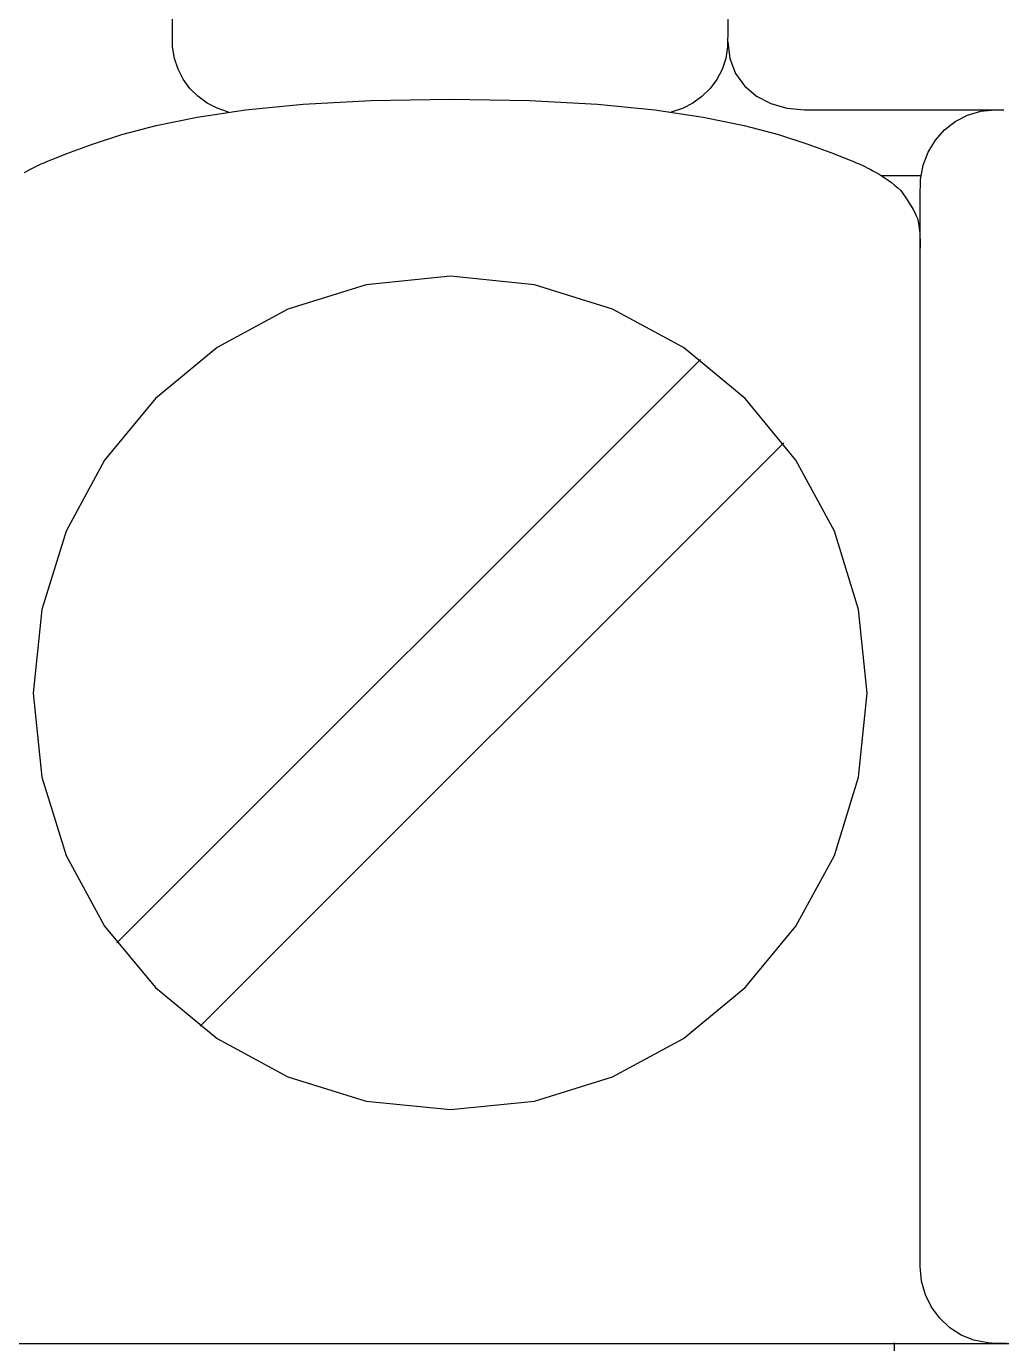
# Model space of a CAD drawing. Extents: x 1 to 47.7, y 0.2 to 35.
# Drawn here: x 42.201 to 42.592, y 10.971 to 11.5 of the extents above; entities that cross this region are included whole.
import ezdxf

# ---------------------------------------------------------------- set-up
doc = ezdxf.new("R2010")
doc.units = 0
doc.header["$MEASUREMENT"] = 0
for name, color, linetype in [('5_1___24__TARGET_LEDS___12', 7, 'CONTINUOUS'), ('6_2___8__INDEPENDENT_INPUT', 7, 'CONTINUOUS'), ('6_3___8__OPTOISO_INDEPENDE', 7, 'CONTINUOUS'), ('6_4___24__OPTOISO_INDEPEND', 7, 'CONTINUOUS'), ('6_5___8__INDEPENDENT_INPUT', 7, 'CONTINUOUS'), ('6_6___8__INDEPENDENT_INPUT', 7, 'CONTINUOUS'), ('6_7___8__OPTOISO_INDEPENDE', 7, 'CONTINUOUS'), ('6_8___8__OPTOISO_INDEPENDE', 7, 'CONTINUOUS'), ('7_0_____DWG', 7, 'CONTINUOUS')]:
    doc.layers.add(name, color=color, linetype=linetype)

msp = doc.modelspace()

# ---------------------------------------------------------------- linework, layer by layer
at = {"layer": '5_1___24__TARGET_LEDS___12'}
for points in [[(42.28172, 11.46532), (42.27728, 11.46681), (42.27319, 11.46893), (42.26951, 11.47162), (42.2663, 11.47481), (42.26361, 11.47846), (42.26153, 11.48249), (42.26009, 11.48685), (42.25937, 11.49149), (42.2593, 11.49898), (42.2593, 11.53122)], [(42.48215, 11.53122), (42.48215, 11.49898), (42.48207, 11.49148), (42.48135, 11.48682), (42.4799, 11.48244), (42.47779, 11.47839), (42.47508, 11.47475), (42.47183, 11.47156), (42.46811, 11.46889), (42.46398, 11.46679), (42.4595, 11.46532)], [(42.48215, 11.49356), (42.48296, 11.4868), (42.48529, 11.48085), (42.48893, 11.4758), (42.49371, 11.47172), (42.49944, 11.46871), (42.50594, 11.46684), (42.51302, 11.46619), (42.51725, 11.46619), (42.52818, 11.46619), (42.54311, 11.46619), (42.55938, 11.46619), (42.57431, 11.46619), (42.58523, 11.46619), (42.58946, 11.46619)], [(42.19985, 11.44107), (42.20109, 11.44173), (42.20226, 11.44235), (42.20335, 11.44291), (42.20441, 11.44344), (42.20547, 11.44395), (42.20658, 11.44446), (42.20778, 11.44498), (42.20911, 11.44555), (42.2106, 11.44617), (42.21692, 11.44865), (42.2272, 11.45246), (42.23899, 11.45627), (42.25281, 11.45994), (42.26919, 11.4633), (42.28865, 11.46618), (42.31172, 11.46844), (42.33892, 11.46991), (42.37078, 11.47044), (42.40264, 11.46991), (42.42984, 11.46844), (42.45291, 11.46618), (42.47236, 11.4633), (42.48874, 11.45994), (42.50256, 11.45627), (42.51434, 11.45246), (42.52462, 11.44865), (42.53094, 11.44617), (42.53244, 11.44555), (42.53377, 11.44498), (42.53496, 11.44446), (42.53607, 11.44395), (42.53714, 11.44344), (42.53819, 11.44291), (42.53929, 11.44235), (42.54045, 11.44173), (42.54169, 11.44107), (42.54292, 11.44036), (42.54415, 11.4396), (42.54539, 11.43879), (42.54663, 11.43793), (42.54789, 11.437), (42.54917, 11.43601), (42.55048, 11.43494), (42.5517, 11.43379), (42.5525, 11.43254), (42.55333, 11.43128), (42.55417, 11.43001), (42.555, 11.42874), (42.55581, 11.42747), (42.55657, 11.42621), (42.55726, 11.42495), (42.55785, 11.4237), (42.55828, 11.42256), (42.55859, 11.42134), (42.55884, 11.41996), (42.55905, 11.41848), (42.55921, 11.41692), (42.55932, 11.41532), (42.5594, 11.41372), (42.55945, 11.41215), (42.55946, 11.41065)], [(42.594, 10.97097), (42.59202, 10.97097), (42.59046, 10.97097), (42.58956, 10.97097), (42.58655, 10.97111), (42.58101, 10.9722), (42.57589, 10.97429), (42.57128, 10.97726), (42.56728, 10.98102), (42.564, 10.98547), (42.56153, 10.99049), (42.55998, 10.99599), (42.55943, 11.00187), (42.55943, 11.01845), (42.55943, 11.06256), (42.55943, 11.12573), (42.55943, 11.19948), (42.55943, 11.27535), (42.55943, 11.34487), (42.55943, 11.39957), (42.55943, 11.43097), (42.55957, 11.43827), (42.56063, 11.44397), (42.56266, 11.44925), (42.56555, 11.454), (42.5692, 11.45811), (42.57351, 11.46149), (42.57839, 11.46404), (42.58373, 11.46564), (42.58944, 11.46619), (42.58991, 11.46619), (42.59117, 11.46619), (42.59297, 11.46619)], [(42.54367, 11.43989), (42.55946, 11.43989)], [(42.237, 11.13171), (42.47127, 11.36598)], [(42.27042, 11.09829), (42.50469, 11.33255)], [(41.27577, 10.97097), (41.40918, 10.97097), (41.53902, 10.97097), (41.66485, 10.97097), (41.78623, 10.97097), (41.90271, 10.97097), (42.01385, 10.97097), (42.1192, 10.97097), (42.2183, 10.97097), (42.31073, 10.97097), (42.39603, 10.97097), (42.43587, 10.97097), (42.47376, 10.97097), (42.50965, 10.97097), (42.54348, 10.97097), (42.57519, 10.97097), (42.60473, 10.97097)]]:
    msp.add_lwpolyline(points, dxfattribs=at)
msp.add_lwpolyline([(42.20342, 11.23194), (42.20682, 11.19826), (42.21657, 11.16689), (42.23201, 11.13851), (42.25245, 11.11379), (42.27722, 11.09339), (42.30566, 11.07799), (42.3371, 11.06826), (42.37085, 11.06487), (42.40455, 11.06826), (42.43594, 11.07799), (42.46435, 11.09339), (42.48911, 11.11379), (42.50954, 11.13851), (42.52496, 11.16689), (42.53471, 11.19826), (42.53811, 11.23194), (42.53471, 11.26565), (42.52496, 11.29706), (42.50954, 11.3255), (42.48911, 11.3503), (42.46435, 11.37076), (42.43594, 11.38622), (42.40455, 11.39599), (42.37085, 11.39939), (42.3371, 11.39599), (42.30566, 11.38622), (42.27722, 11.37076), (42.25245, 11.3503), (42.23201, 11.3255), (42.21657, 11.29706), (42.20682, 11.26565)], close=True, dxfattribs=at)
at = {"layer": '6_2___8__INDEPENDENT_INPUT'}
for points in [[(42.28172, 11.46532), (42.27728, 11.46681), (42.27319, 11.46893), (42.26951, 11.47162), (42.2663, 11.47481), (42.26361, 11.47846), (42.26153, 11.48249), (42.26009, 11.48685), (42.25937, 11.49149), (42.2593, 11.49898), (42.2593, 11.53122)], [(42.48215, 11.53122), (42.48215, 11.49898), (42.48207, 11.49148), (42.48135, 11.48682), (42.4799, 11.48244), (42.47779, 11.47839), (42.47508, 11.47475), (42.47183, 11.47156), (42.46811, 11.46889), (42.46398, 11.46679), (42.4595, 11.46532)], [(42.48215, 11.49356), (42.48296, 11.4868), (42.48529, 11.48085), (42.48893, 11.4758), (42.49371, 11.47172), (42.49944, 11.46871), (42.50594, 11.46684), (42.51302, 11.46619), (42.51725, 11.46619), (42.52818, 11.46619), (42.54311, 11.46619), (42.55938, 11.46619), (42.57431, 11.46619), (42.58523, 11.46619), (42.58946, 11.46619)], [(42.19985, 11.44107), (42.20109, 11.44173), (42.20226, 11.44235), (42.20335, 11.44291), (42.20441, 11.44344), (42.20547, 11.44395), (42.20658, 11.44446), (42.20778, 11.44498), (42.20911, 11.44555), (42.2106, 11.44617), (42.21692, 11.44865), (42.2272, 11.45246), (42.23899, 11.45627), (42.25281, 11.45994), (42.26919, 11.4633), (42.28865, 11.46618), (42.31172, 11.46844), (42.33892, 11.46991), (42.37078, 11.47044), (42.40264, 11.46991), (42.42984, 11.46844), (42.45291, 11.46618), (42.47236, 11.4633), (42.48874, 11.45994), (42.50256, 11.45627), (42.51434, 11.45246), (42.52462, 11.44865), (42.53094, 11.44617), (42.53244, 11.44555), (42.53377, 11.44498), (42.53496, 11.44446), (42.53607, 11.44395), (42.53714, 11.44344), (42.53819, 11.44291), (42.53929, 11.44235), (42.54045, 11.44173), (42.54169, 11.44107), (42.54292, 11.44036), (42.54415, 11.4396), (42.54539, 11.43879), (42.54663, 11.43793), (42.54789, 11.437), (42.54917, 11.43601), (42.55048, 11.43494), (42.5517, 11.43379), (42.5525, 11.43254), (42.55333, 11.43128), (42.55417, 11.43001), (42.555, 11.42874), (42.55581, 11.42747), (42.55657, 11.42621), (42.55726, 11.42495), (42.55785, 11.4237), (42.55828, 11.42256), (42.55859, 11.42134), (42.55884, 11.41996), (42.55905, 11.41848), (42.55921, 11.41692), (42.55932, 11.41532), (42.5594, 11.41372), (42.55945, 11.41215), (42.55946, 11.41065)], [(42.594, 10.97097), (42.59202, 10.97097), (42.59046, 10.97097), (42.58956, 10.97097), (42.58655, 10.97111), (42.58101, 10.9722), (42.57589, 10.97429), (42.57128, 10.97726), (42.56728, 10.98102), (42.564, 10.98547), (42.56153, 10.99049), (42.55998, 10.99599), (42.55943, 11.00187), (42.55943, 11.01845), (42.55943, 11.06256), (42.55943, 11.12573), (42.55943, 11.19948), (42.55943, 11.27535), (42.55943, 11.34487), (42.55943, 11.39957), (42.55943, 11.43097), (42.55957, 11.43827), (42.56063, 11.44397), (42.56266, 11.44925), (42.56555, 11.454), (42.5692, 11.45811), (42.57351, 11.46149), (42.57839, 11.46404), (42.58373, 11.46564), (42.58944, 11.46619), (42.58991, 11.46619), (42.59117, 11.46619), (42.59297, 11.46619)], [(42.54367, 11.43989), (42.55946, 11.43989)], [(42.237, 11.13171), (42.47127, 11.36598)], [(42.27042, 11.09829), (42.50469, 11.33255)], [(41.27577, 10.97097), (41.40918, 10.97097), (41.53902, 10.97097), (41.66485, 10.97097), (41.78623, 10.97097), (41.90271, 10.97097), (42.01385, 10.97097), (42.1192, 10.97097), (42.2183, 10.97097), (42.31073, 10.97097), (42.39603, 10.97097), (42.43587, 10.97097), (42.47376, 10.97097), (42.50965, 10.97097), (42.54348, 10.97097), (42.57519, 10.97097), (42.60473, 10.97097)]]:
    msp.add_lwpolyline(points, dxfattribs=at)
msp.add_lwpolyline([(42.20342, 11.23194), (42.20682, 11.19826), (42.21657, 11.16689), (42.23201, 11.13851), (42.25245, 11.11379), (42.27722, 11.09339), (42.30566, 11.07799), (42.3371, 11.06826), (42.37085, 11.06487), (42.40455, 11.06826), (42.43594, 11.07799), (42.46435, 11.09339), (42.48911, 11.11379), (42.50954, 11.13851), (42.52496, 11.16689), (42.53471, 11.19826), (42.53811, 11.23194), (42.53471, 11.26565), (42.52496, 11.29706), (42.50954, 11.3255), (42.48911, 11.3503), (42.46435, 11.37076), (42.43594, 11.38622), (42.40455, 11.39599), (42.37085, 11.39939), (42.3371, 11.39599), (42.30566, 11.38622), (42.27722, 11.37076), (42.25245, 11.3503), (42.23201, 11.3255), (42.21657, 11.29706), (42.20682, 11.26565)], close=True, dxfattribs=at)
at = {"layer": '6_3___8__OPTOISO_INDEPENDE'}
for points in [[(42.28172, 11.46532), (42.27728, 11.46681), (42.27319, 11.46893), (42.26951, 11.47162), (42.2663, 11.47481), (42.26361, 11.47846), (42.26153, 11.48249), (42.26009, 11.48685), (42.25937, 11.49149), (42.2593, 11.49898), (42.2593, 11.53122)], [(42.48215, 11.53122), (42.48215, 11.49898), (42.48207, 11.49148), (42.48135, 11.48682), (42.4799, 11.48244), (42.47779, 11.47839), (42.47508, 11.47475), (42.47183, 11.47156), (42.46811, 11.46889), (42.46398, 11.46679), (42.4595, 11.46532)], [(42.48215, 11.49356), (42.48296, 11.4868), (42.48529, 11.48085), (42.48893, 11.4758), (42.49371, 11.47172), (42.49944, 11.46871), (42.50594, 11.46684), (42.51302, 11.46619), (42.51725, 11.46619), (42.52818, 11.46619), (42.54311, 11.46619), (42.55938, 11.46619), (42.57431, 11.46619), (42.58523, 11.46619), (42.58946, 11.46619)], [(42.19985, 11.44107), (42.20109, 11.44173), (42.20226, 11.44235), (42.20335, 11.44291), (42.20441, 11.44344), (42.20547, 11.44395), (42.20658, 11.44446), (42.20778, 11.44498), (42.20911, 11.44555), (42.2106, 11.44617), (42.21692, 11.44865), (42.2272, 11.45246), (42.23899, 11.45627), (42.25281, 11.45994), (42.26919, 11.4633), (42.28865, 11.46618), (42.31172, 11.46844), (42.33892, 11.46991), (42.37078, 11.47044), (42.40264, 11.46991), (42.42984, 11.46844), (42.45291, 11.46618), (42.47236, 11.4633), (42.48874, 11.45994), (42.50256, 11.45627), (42.51434, 11.45246), (42.52462, 11.44865), (42.53094, 11.44617), (42.53244, 11.44555), (42.53377, 11.44498), (42.53496, 11.44446), (42.53607, 11.44395), (42.53714, 11.44344), (42.53819, 11.44291), (42.53929, 11.44235), (42.54045, 11.44173), (42.54169, 11.44107), (42.54292, 11.44036), (42.54415, 11.4396), (42.54539, 11.43879), (42.54663, 11.43793), (42.54789, 11.437), (42.54917, 11.43601), (42.55048, 11.43494), (42.5517, 11.43379), (42.5525, 11.43254), (42.55333, 11.43128), (42.55417, 11.43001), (42.555, 11.42874), (42.55581, 11.42747), (42.55657, 11.42621), (42.55726, 11.42495), (42.55785, 11.4237), (42.55828, 11.42256), (42.55859, 11.42134), (42.55884, 11.41996), (42.55905, 11.41848), (42.55921, 11.41692), (42.55932, 11.41532), (42.5594, 11.41372), (42.55945, 11.41215), (42.55946, 11.41065)], [(42.594, 10.97097), (42.59202, 10.97097), (42.59046, 10.97097), (42.58956, 10.97097), (42.58655, 10.97111), (42.58101, 10.9722), (42.57589, 10.97429), (42.57128, 10.97726), (42.56728, 10.98102), (42.564, 10.98547), (42.56153, 10.99049), (42.55998, 10.99599), (42.55943, 11.00187), (42.55943, 11.01845), (42.55943, 11.06256), (42.55943, 11.12573), (42.55943, 11.19948), (42.55943, 11.27535), (42.55943, 11.34487), (42.55943, 11.39957), (42.55943, 11.43097), (42.55957, 11.43827), (42.56063, 11.44397), (42.56266, 11.44925), (42.56555, 11.454), (42.5692, 11.45811), (42.57351, 11.46149), (42.57839, 11.46404), (42.58373, 11.46564), (42.58944, 11.46619), (42.58991, 11.46619), (42.59117, 11.46619), (42.59297, 11.46619)], [(42.54367, 11.43989), (42.55946, 11.43989)], [(42.237, 11.13171), (42.47127, 11.36598)], [(42.27042, 11.09829), (42.50469, 11.33255)], [(41.27577, 10.97097), (41.40918, 10.97097), (41.53902, 10.97097), (41.66485, 10.97097), (41.78623, 10.97097), (41.90271, 10.97097), (42.01385, 10.97097), (42.1192, 10.97097), (42.2183, 10.97097), (42.31073, 10.97097), (42.39603, 10.97097), (42.43587, 10.97097), (42.47376, 10.97097), (42.50965, 10.97097), (42.54348, 10.97097), (42.57519, 10.97097), (42.60473, 10.97097)]]:
    msp.add_lwpolyline(points, dxfattribs=at)
msp.add_lwpolyline([(42.20342, 11.23194), (42.20682, 11.19826), (42.21657, 11.16689), (42.23201, 11.13851), (42.25245, 11.11379), (42.27722, 11.09339), (42.30566, 11.07799), (42.3371, 11.06826), (42.37085, 11.06487), (42.40455, 11.06826), (42.43594, 11.07799), (42.46435, 11.09339), (42.48911, 11.11379), (42.50954, 11.13851), (42.52496, 11.16689), (42.53471, 11.19826), (42.53811, 11.23194), (42.53471, 11.26565), (42.52496, 11.29706), (42.50954, 11.3255), (42.48911, 11.3503), (42.46435, 11.37076), (42.43594, 11.38622), (42.40455, 11.39599), (42.37085, 11.39939), (42.3371, 11.39599), (42.30566, 11.38622), (42.27722, 11.37076), (42.25245, 11.3503), (42.23201, 11.3255), (42.21657, 11.29706), (42.20682, 11.26565)], close=True, dxfattribs=at)
at = {"layer": '6_4___24__OPTOISO_INDEPEND'}
for points in [[(42.28172, 11.46532), (42.27728, 11.46681), (42.27319, 11.46893), (42.26951, 11.47162), (42.2663, 11.47481), (42.26361, 11.47846), (42.26153, 11.48249), (42.26009, 11.48685), (42.25937, 11.49149), (42.2593, 11.49898), (42.2593, 11.53122)], [(42.48215, 11.53122), (42.48215, 11.49898), (42.48207, 11.49148), (42.48135, 11.48682), (42.4799, 11.48244), (42.47779, 11.47839), (42.47508, 11.47475), (42.47183, 11.47156), (42.46811, 11.46889), (42.46398, 11.46679), (42.4595, 11.46532)], [(42.48215, 11.49356), (42.48296, 11.4868), (42.48529, 11.48085), (42.48893, 11.4758), (42.49371, 11.47172), (42.49944, 11.46871), (42.50594, 11.46684), (42.51302, 11.46619), (42.51725, 11.46619), (42.52818, 11.46619), (42.54311, 11.46619), (42.55938, 11.46619), (42.57431, 11.46619), (42.58523, 11.46619), (42.58946, 11.46619)], [(42.19985, 11.44107), (42.20109, 11.44173), (42.20226, 11.44235), (42.20335, 11.44291), (42.20441, 11.44344), (42.20547, 11.44395), (42.20658, 11.44446), (42.20778, 11.44498), (42.20911, 11.44555), (42.2106, 11.44617), (42.21692, 11.44865), (42.2272, 11.45246), (42.23899, 11.45627), (42.25281, 11.45994), (42.26919, 11.4633), (42.28865, 11.46618), (42.31172, 11.46844), (42.33892, 11.46991), (42.37078, 11.47044), (42.40264, 11.46991), (42.42984, 11.46844), (42.45291, 11.46618), (42.47236, 11.4633), (42.48874, 11.45994), (42.50256, 11.45627), (42.51434, 11.45246), (42.52462, 11.44865), (42.53094, 11.44617), (42.53244, 11.44555), (42.53377, 11.44498), (42.53496, 11.44446), (42.53607, 11.44395), (42.53714, 11.44344), (42.53819, 11.44291), (42.53929, 11.44235), (42.54045, 11.44173), (42.54169, 11.44107), (42.54292, 11.44036), (42.54415, 11.4396), (42.54539, 11.43879), (42.54663, 11.43793), (42.54789, 11.437), (42.54917, 11.43601), (42.55048, 11.43494), (42.5517, 11.43379), (42.5525, 11.43254), (42.55333, 11.43128), (42.55417, 11.43001), (42.555, 11.42874), (42.55581, 11.42747), (42.55657, 11.42621), (42.55726, 11.42495), (42.55785, 11.4237), (42.55828, 11.42256), (42.55859, 11.42134), (42.55884, 11.41996), (42.55905, 11.41848), (42.55921, 11.41692), (42.55932, 11.41532), (42.5594, 11.41372), (42.55945, 11.41215), (42.55946, 11.41065)], [(42.594, 10.97097), (42.59202, 10.97097), (42.59046, 10.97097), (42.58956, 10.97097), (42.58655, 10.97111), (42.58101, 10.9722), (42.57589, 10.97429), (42.57128, 10.97726), (42.56728, 10.98102), (42.564, 10.98547), (42.56153, 10.99049), (42.55998, 10.99599), (42.55943, 11.00187), (42.55943, 11.01845), (42.55943, 11.06256), (42.55943, 11.12573), (42.55943, 11.19948), (42.55943, 11.27535), (42.55943, 11.34487), (42.55943, 11.39957), (42.55943, 11.43097), (42.55957, 11.43827), (42.56063, 11.44397), (42.56266, 11.44925), (42.56555, 11.454), (42.5692, 11.45811), (42.57351, 11.46149), (42.57839, 11.46404), (42.58373, 11.46564), (42.58944, 11.46619), (42.58991, 11.46619), (42.59117, 11.46619), (42.59297, 11.46619)], [(42.54367, 11.43989), (42.55946, 11.43989)], [(42.237, 11.13171), (42.47127, 11.36598)], [(42.27042, 11.09829), (42.50469, 11.33255)], [(41.27577, 10.97097), (41.40918, 10.97097), (41.53902, 10.97097), (41.66485, 10.97097), (41.78623, 10.97097), (41.90271, 10.97097), (42.01385, 10.97097), (42.1192, 10.97097), (42.2183, 10.97097), (42.31073, 10.97097), (42.39603, 10.97097), (42.43587, 10.97097), (42.47376, 10.97097), (42.50965, 10.97097), (42.54348, 10.97097), (42.57519, 10.97097), (42.60473, 10.97097)]]:
    msp.add_lwpolyline(points, dxfattribs=at)
msp.add_lwpolyline([(42.20342, 11.23194), (42.20682, 11.19826), (42.21657, 11.16689), (42.23201, 11.13851), (42.25245, 11.11379), (42.27722, 11.09339), (42.30566, 11.07799), (42.3371, 11.06826), (42.37085, 11.06487), (42.40455, 11.06826), (42.43594, 11.07799), (42.46435, 11.09339), (42.48911, 11.11379), (42.50954, 11.13851), (42.52496, 11.16689), (42.53471, 11.19826), (42.53811, 11.23194), (42.53471, 11.26565), (42.52496, 11.29706), (42.50954, 11.3255), (42.48911, 11.3503), (42.46435, 11.37076), (42.43594, 11.38622), (42.40455, 11.39599), (42.37085, 11.39939), (42.3371, 11.39599), (42.30566, 11.38622), (42.27722, 11.37076), (42.25245, 11.3503), (42.23201, 11.3255), (42.21657, 11.29706), (42.20682, 11.26565)], close=True, dxfattribs=at)
at = {"layer": '6_5___8__INDEPENDENT_INPUT'}
for points in [[(42.28172, 11.46532), (42.27728, 11.46681), (42.27319, 11.46893), (42.26951, 11.47162), (42.2663, 11.47481), (42.26361, 11.47846), (42.26153, 11.48249), (42.26009, 11.48685), (42.25937, 11.49149), (42.2593, 11.49898), (42.2593, 11.53122)], [(42.48215, 11.53122), (42.48215, 11.49898), (42.48207, 11.49148), (42.48135, 11.48682), (42.4799, 11.48244), (42.47779, 11.47839), (42.47508, 11.47475), (42.47183, 11.47156), (42.46811, 11.46889), (42.46398, 11.46679), (42.4595, 11.46532)], [(42.48215, 11.49356), (42.48296, 11.4868), (42.48529, 11.48085), (42.48893, 11.4758), (42.49371, 11.47172), (42.49944, 11.46871), (42.50594, 11.46684), (42.51302, 11.46619), (42.51725, 11.46619), (42.52818, 11.46619), (42.54311, 11.46619), (42.55938, 11.46619), (42.57431, 11.46619), (42.58523, 11.46619), (42.58946, 11.46619)], [(42.19985, 11.44107), (42.20109, 11.44173), (42.20226, 11.44235), (42.20335, 11.44291), (42.20441, 11.44344), (42.20547, 11.44395), (42.20658, 11.44446), (42.20778, 11.44498), (42.20911, 11.44555), (42.2106, 11.44617), (42.21692, 11.44865), (42.2272, 11.45246), (42.23899, 11.45627), (42.25281, 11.45994), (42.26919, 11.4633), (42.28865, 11.46618), (42.31172, 11.46844), (42.33892, 11.46991), (42.37078, 11.47044), (42.40264, 11.46991), (42.42984, 11.46844), (42.45291, 11.46618), (42.47236, 11.4633), (42.48874, 11.45994), (42.50256, 11.45627), (42.51434, 11.45246), (42.52462, 11.44865), (42.53094, 11.44617), (42.53244, 11.44555), (42.53377, 11.44498), (42.53496, 11.44446), (42.53607, 11.44395), (42.53714, 11.44344), (42.53819, 11.44291), (42.53929, 11.44235), (42.54045, 11.44173), (42.54169, 11.44107), (42.54292, 11.44036), (42.54415, 11.4396), (42.54539, 11.43879), (42.54663, 11.43793), (42.54789, 11.437), (42.54917, 11.43601), (42.55048, 11.43494), (42.5517, 11.43379), (42.5525, 11.43254), (42.55333, 11.43128), (42.55417, 11.43001), (42.555, 11.42874), (42.55581, 11.42747), (42.55657, 11.42621), (42.55726, 11.42495), (42.55785, 11.4237), (42.55828, 11.42256), (42.55859, 11.42134), (42.55884, 11.41996), (42.55905, 11.41848), (42.55921, 11.41692), (42.55932, 11.41532), (42.5594, 11.41372), (42.55945, 11.41215), (42.55946, 11.41065)], [(42.594, 10.97097), (42.59202, 10.97097), (42.59046, 10.97097), (42.58956, 10.97097), (42.58655, 10.97111), (42.58101, 10.9722), (42.57589, 10.97429), (42.57128, 10.97726), (42.56728, 10.98102), (42.564, 10.98547), (42.56153, 10.99049), (42.55998, 10.99599), (42.55943, 11.00187), (42.55943, 11.01845), (42.55943, 11.06256), (42.55943, 11.12573), (42.55943, 11.19948), (42.55943, 11.27535), (42.55943, 11.34487), (42.55943, 11.39957), (42.55943, 11.43097), (42.55957, 11.43827), (42.56063, 11.44397), (42.56266, 11.44925), (42.56555, 11.454), (42.5692, 11.45811), (42.57351, 11.46149), (42.57839, 11.46404), (42.58373, 11.46564), (42.58944, 11.46619), (42.58991, 11.46619), (42.59117, 11.46619), (42.59297, 11.46619)], [(42.54367, 11.43989), (42.55946, 11.43989)], [(42.237, 11.13171), (42.47127, 11.36598)], [(42.27042, 11.09829), (42.50469, 11.33255)], [(41.27577, 10.97097), (41.40918, 10.97097), (41.53902, 10.97097), (41.66485, 10.97097), (41.78623, 10.97097), (41.90271, 10.97097), (42.01385, 10.97097), (42.1192, 10.97097), (42.2183, 10.97097), (42.31073, 10.97097), (42.39603, 10.97097), (42.43587, 10.97097), (42.47376, 10.97097), (42.50965, 10.97097), (42.54348, 10.97097), (42.57519, 10.97097), (42.60473, 10.97097)]]:
    msp.add_lwpolyline(points, dxfattribs=at)
msp.add_lwpolyline([(42.20342, 11.23194), (42.20682, 11.19826), (42.21657, 11.16689), (42.23201, 11.13851), (42.25245, 11.11379), (42.27722, 11.09339), (42.30566, 11.07799), (42.3371, 11.06826), (42.37085, 11.06487), (42.40455, 11.06826), (42.43594, 11.07799), (42.46435, 11.09339), (42.48911, 11.11379), (42.50954, 11.13851), (42.52496, 11.16689), (42.53471, 11.19826), (42.53811, 11.23194), (42.53471, 11.26565), (42.52496, 11.29706), (42.50954, 11.3255), (42.48911, 11.3503), (42.46435, 11.37076), (42.43594, 11.38622), (42.40455, 11.39599), (42.37085, 11.39939), (42.3371, 11.39599), (42.30566, 11.38622), (42.27722, 11.37076), (42.25245, 11.3503), (42.23201, 11.3255), (42.21657, 11.29706), (42.20682, 11.26565)], close=True, dxfattribs=at)
at = {"layer": '6_6___8__INDEPENDENT_INPUT'}
for points in [[(42.28172, 11.46532), (42.27728, 11.46681), (42.27319, 11.46893), (42.26951, 11.47162), (42.2663, 11.47481), (42.26361, 11.47846), (42.26153, 11.48249), (42.26009, 11.48685), (42.25937, 11.49149), (42.2593, 11.49898), (42.2593, 11.53122)], [(42.48215, 11.53122), (42.48215, 11.49898), (42.48207, 11.49148), (42.48135, 11.48682), (42.4799, 11.48244), (42.47779, 11.47839), (42.47508, 11.47475), (42.47183, 11.47156), (42.46811, 11.46889), (42.46398, 11.46679), (42.4595, 11.46532)], [(42.48215, 11.49356), (42.48296, 11.4868), (42.48529, 11.48085), (42.48893, 11.4758), (42.49371, 11.47172), (42.49944, 11.46871), (42.50594, 11.46684), (42.51302, 11.46619), (42.51725, 11.46619), (42.52818, 11.46619), (42.54311, 11.46619), (42.55938, 11.46619), (42.57431, 11.46619), (42.58523, 11.46619), (42.58946, 11.46619)], [(42.19985, 11.44107), (42.20109, 11.44173), (42.20226, 11.44235), (42.20335, 11.44291), (42.20441, 11.44344), (42.20547, 11.44395), (42.20658, 11.44446), (42.20778, 11.44498), (42.20911, 11.44555), (42.2106, 11.44617), (42.21692, 11.44865), (42.2272, 11.45246), (42.23899, 11.45627), (42.25281, 11.45994), (42.26919, 11.4633), (42.28865, 11.46618), (42.31172, 11.46844), (42.33892, 11.46991), (42.37078, 11.47044), (42.40264, 11.46991), (42.42984, 11.46844), (42.45291, 11.46618), (42.47236, 11.4633), (42.48874, 11.45994), (42.50256, 11.45627), (42.51434, 11.45246), (42.52462, 11.44865), (42.53094, 11.44617), (42.53244, 11.44555), (42.53377, 11.44498), (42.53496, 11.44446), (42.53607, 11.44395), (42.53714, 11.44344), (42.53819, 11.44291), (42.53929, 11.44235), (42.54045, 11.44173), (42.54169, 11.44107), (42.54292, 11.44036), (42.54415, 11.4396), (42.54539, 11.43879), (42.54663, 11.43793), (42.54789, 11.437), (42.54917, 11.43601), (42.55048, 11.43494), (42.5517, 11.43379), (42.5525, 11.43254), (42.55333, 11.43128), (42.55417, 11.43001), (42.555, 11.42874), (42.55581, 11.42747), (42.55657, 11.42621), (42.55726, 11.42495), (42.55785, 11.4237), (42.55828, 11.42256), (42.55859, 11.42134), (42.55884, 11.41996), (42.55905, 11.41848), (42.55921, 11.41692), (42.55932, 11.41532), (42.5594, 11.41372), (42.55945, 11.41215), (42.55946, 11.41065)], [(42.594, 10.97097), (42.59202, 10.97097), (42.59046, 10.97097), (42.58956, 10.97097), (42.58655, 10.97111), (42.58101, 10.9722), (42.57589, 10.97429), (42.57128, 10.97726), (42.56728, 10.98102), (42.564, 10.98547), (42.56153, 10.99049), (42.55998, 10.99599), (42.55943, 11.00187), (42.55943, 11.01845), (42.55943, 11.06256), (42.55943, 11.12573), (42.55943, 11.19948), (42.55943, 11.27535), (42.55943, 11.34487), (42.55943, 11.39957), (42.55943, 11.43097), (42.55957, 11.43827), (42.56063, 11.44397), (42.56266, 11.44925), (42.56555, 11.454), (42.5692, 11.45811), (42.57351, 11.46149), (42.57839, 11.46404), (42.58373, 11.46564), (42.58944, 11.46619), (42.58991, 11.46619), (42.59117, 11.46619), (42.59297, 11.46619)], [(42.54367, 11.43989), (42.55946, 11.43989)], [(42.237, 11.13171), (42.47127, 11.36598)], [(42.27042, 11.09829), (42.50469, 11.33255)], [(41.27577, 10.97097), (41.40918, 10.97097), (41.53902, 10.97097), (41.66485, 10.97097), (41.78623, 10.97097), (41.90271, 10.97097), (42.01385, 10.97097), (42.1192, 10.97097), (42.2183, 10.97097), (42.31073, 10.97097), (42.39603, 10.97097), (42.43587, 10.97097), (42.47376, 10.97097), (42.50965, 10.97097), (42.54348, 10.97097), (42.57519, 10.97097), (42.60473, 10.97097)]]:
    msp.add_lwpolyline(points, dxfattribs=at)
msp.add_lwpolyline([(42.20342, 11.23194), (42.20682, 11.19826), (42.21657, 11.16689), (42.23201, 11.13851), (42.25245, 11.11379), (42.27722, 11.09339), (42.30566, 11.07799), (42.3371, 11.06826), (42.37085, 11.06487), (42.40455, 11.06826), (42.43594, 11.07799), (42.46435, 11.09339), (42.48911, 11.11379), (42.50954, 11.13851), (42.52496, 11.16689), (42.53471, 11.19826), (42.53811, 11.23194), (42.53471, 11.26565), (42.52496, 11.29706), (42.50954, 11.3255), (42.48911, 11.3503), (42.46435, 11.37076), (42.43594, 11.38622), (42.40455, 11.39599), (42.37085, 11.39939), (42.3371, 11.39599), (42.30566, 11.38622), (42.27722, 11.37076), (42.25245, 11.3503), (42.23201, 11.3255), (42.21657, 11.29706), (42.20682, 11.26565)], close=True, dxfattribs=at)
at = {"layer": '6_7___8__OPTOISO_INDEPENDE'}
for points in [[(42.28172, 11.46532), (42.27728, 11.46681), (42.27319, 11.46893), (42.26951, 11.47162), (42.2663, 11.47481), (42.26361, 11.47846), (42.26153, 11.48249), (42.26009, 11.48685), (42.25937, 11.49149), (42.2593, 11.49898), (42.2593, 11.53122)], [(42.48215, 11.53122), (42.48215, 11.49898), (42.48207, 11.49148), (42.48135, 11.48682), (42.4799, 11.48244), (42.47779, 11.47839), (42.47508, 11.47475), (42.47183, 11.47156), (42.46811, 11.46889), (42.46398, 11.46679), (42.4595, 11.46532)], [(42.48215, 11.49356), (42.48296, 11.4868), (42.48529, 11.48085), (42.48893, 11.4758), (42.49371, 11.47172), (42.49944, 11.46871), (42.50594, 11.46684), (42.51302, 11.46619), (42.51725, 11.46619), (42.52818, 11.46619), (42.54311, 11.46619), (42.55938, 11.46619), (42.57431, 11.46619), (42.58523, 11.46619), (42.58946, 11.46619)], [(42.19985, 11.44107), (42.20109, 11.44173), (42.20226, 11.44235), (42.20335, 11.44291), (42.20441, 11.44344), (42.20547, 11.44395), (42.20658, 11.44446), (42.20778, 11.44498), (42.20911, 11.44555), (42.2106, 11.44617), (42.21692, 11.44865), (42.2272, 11.45246), (42.23899, 11.45627), (42.25281, 11.45994), (42.26919, 11.4633), (42.28865, 11.46618), (42.31172, 11.46844), (42.33892, 11.46991), (42.37078, 11.47044), (42.40264, 11.46991), (42.42984, 11.46844), (42.45291, 11.46618), (42.47236, 11.4633), (42.48874, 11.45994), (42.50256, 11.45627), (42.51434, 11.45246), (42.52462, 11.44865), (42.53094, 11.44617), (42.53244, 11.44555), (42.53377, 11.44498), (42.53496, 11.44446), (42.53607, 11.44395), (42.53714, 11.44344), (42.53819, 11.44291), (42.53929, 11.44235), (42.54045, 11.44173), (42.54169, 11.44107), (42.54292, 11.44036), (42.54415, 11.4396), (42.54539, 11.43879), (42.54663, 11.43793), (42.54789, 11.437), (42.54917, 11.43601), (42.55048, 11.43494), (42.5517, 11.43379), (42.5525, 11.43254), (42.55333, 11.43128), (42.55417, 11.43001), (42.555, 11.42874), (42.55581, 11.42747), (42.55657, 11.42621), (42.55726, 11.42495), (42.55785, 11.4237), (42.55828, 11.42256), (42.55859, 11.42134), (42.55884, 11.41996), (42.55905, 11.41848), (42.55921, 11.41692), (42.55932, 11.41532), (42.5594, 11.41372), (42.55945, 11.41215), (42.55946, 11.41065)], [(42.594, 10.97097), (42.59202, 10.97097), (42.59046, 10.97097), (42.58956, 10.97097), (42.58655, 10.97111), (42.58101, 10.9722), (42.57589, 10.97429), (42.57128, 10.97726), (42.56728, 10.98102), (42.564, 10.98547), (42.56153, 10.99049), (42.55998, 10.99599), (42.55943, 11.00187), (42.55943, 11.01845), (42.55943, 11.06256), (42.55943, 11.12573), (42.55943, 11.19948), (42.55943, 11.27535), (42.55943, 11.34487), (42.55943, 11.39957), (42.55943, 11.43097), (42.55957, 11.43827), (42.56063, 11.44397), (42.56266, 11.44925), (42.56555, 11.454), (42.5692, 11.45811), (42.57351, 11.46149), (42.57839, 11.46404), (42.58373, 11.46564), (42.58944, 11.46619), (42.58991, 11.46619), (42.59117, 11.46619), (42.59297, 11.46619)], [(42.54367, 11.43989), (42.55946, 11.43989)], [(42.237, 11.13171), (42.47127, 11.36598)], [(42.27042, 11.09829), (42.50469, 11.33255)], [(41.27577, 10.97097), (41.40918, 10.97097), (41.53902, 10.97097), (41.66485, 10.97097), (41.78623, 10.97097), (41.90271, 10.97097), (42.01385, 10.97097), (42.1192, 10.97097), (42.2183, 10.97097), (42.31073, 10.97097), (42.39603, 10.97097), (42.43587, 10.97097), (42.47376, 10.97097), (42.50965, 10.97097), (42.54348, 10.97097), (42.57519, 10.97097), (42.60473, 10.97097)]]:
    msp.add_lwpolyline(points, dxfattribs=at)
msp.add_lwpolyline([(42.20342, 11.23194), (42.20682, 11.19826), (42.21657, 11.16689), (42.23201, 11.13851), (42.25245, 11.11379), (42.27722, 11.09339), (42.30566, 11.07799), (42.3371, 11.06826), (42.37085, 11.06487), (42.40455, 11.06826), (42.43594, 11.07799), (42.46435, 11.09339), (42.48911, 11.11379), (42.50954, 11.13851), (42.52496, 11.16689), (42.53471, 11.19826), (42.53811, 11.23194), (42.53471, 11.26565), (42.52496, 11.29706), (42.50954, 11.3255), (42.48911, 11.3503), (42.46435, 11.37076), (42.43594, 11.38622), (42.40455, 11.39599), (42.37085, 11.39939), (42.3371, 11.39599), (42.30566, 11.38622), (42.27722, 11.37076), (42.25245, 11.3503), (42.23201, 11.3255), (42.21657, 11.29706), (42.20682, 11.26565)], close=True, dxfattribs=at)
at = {"layer": '6_8___8__OPTOISO_INDEPENDE'}
for points in [[(42.28172, 11.46532), (42.27728, 11.46681), (42.27319, 11.46893), (42.26951, 11.47162), (42.2663, 11.47481), (42.26361, 11.47846), (42.26153, 11.48249), (42.26009, 11.48685), (42.25937, 11.49149), (42.2593, 11.49898), (42.2593, 11.53122)], [(42.48215, 11.53122), (42.48215, 11.49898), (42.48207, 11.49148), (42.48135, 11.48682), (42.4799, 11.48244), (42.47779, 11.47839), (42.47508, 11.47475), (42.47183, 11.47156), (42.46811, 11.46889), (42.46398, 11.46679), (42.4595, 11.46532)], [(42.48215, 11.49356), (42.48296, 11.4868), (42.48529, 11.48085), (42.48893, 11.4758), (42.49371, 11.47172), (42.49944, 11.46871), (42.50594, 11.46684), (42.51302, 11.46619), (42.51725, 11.46619), (42.52818, 11.46619), (42.54311, 11.46619), (42.55938, 11.46619), (42.57431, 11.46619), (42.58523, 11.46619), (42.58946, 11.46619)], [(42.19985, 11.44107), (42.20109, 11.44173), (42.20226, 11.44235), (42.20335, 11.44291), (42.20441, 11.44344), (42.20547, 11.44395), (42.20658, 11.44446), (42.20778, 11.44498), (42.20911, 11.44555), (42.2106, 11.44617), (42.21692, 11.44865), (42.2272, 11.45246), (42.23899, 11.45627), (42.25281, 11.45994), (42.26919, 11.4633), (42.28865, 11.46618), (42.31172, 11.46844), (42.33892, 11.46991), (42.37078, 11.47044), (42.40264, 11.46991), (42.42984, 11.46844), (42.45291, 11.46618), (42.47236, 11.4633), (42.48874, 11.45994), (42.50256, 11.45627), (42.51434, 11.45246), (42.52462, 11.44865), (42.53094, 11.44617), (42.53244, 11.44555), (42.53377, 11.44498), (42.53496, 11.44446), (42.53607, 11.44395), (42.53714, 11.44344), (42.53819, 11.44291), (42.53929, 11.44235), (42.54045, 11.44173), (42.54169, 11.44107), (42.54292, 11.44036), (42.54415, 11.4396), (42.54539, 11.43879), (42.54663, 11.43793), (42.54789, 11.437), (42.54917, 11.43601), (42.55048, 11.43494), (42.5517, 11.43379), (42.5525, 11.43254), (42.55333, 11.43128), (42.55417, 11.43001), (42.555, 11.42874), (42.55581, 11.42747), (42.55657, 11.42621), (42.55726, 11.42495), (42.55785, 11.4237), (42.55828, 11.42256), (42.55859, 11.42134), (42.55884, 11.41996), (42.55905, 11.41848), (42.55921, 11.41692), (42.55932, 11.41532), (42.5594, 11.41372), (42.55945, 11.41215), (42.55946, 11.41065)], [(42.594, 10.97097), (42.59202, 10.97097), (42.59046, 10.97097), (42.58956, 10.97097), (42.58655, 10.97111), (42.58101, 10.9722), (42.57589, 10.97429), (42.57128, 10.97726), (42.56728, 10.98102), (42.564, 10.98547), (42.56153, 10.99049), (42.55998, 10.99599), (42.55943, 11.00187), (42.55943, 11.01845), (42.55943, 11.06256), (42.55943, 11.12573), (42.55943, 11.19948), (42.55943, 11.27535), (42.55943, 11.34487), (42.55943, 11.39957), (42.55943, 11.43097), (42.55957, 11.43827), (42.56063, 11.44397), (42.56266, 11.44925), (42.56555, 11.454), (42.5692, 11.45811), (42.57351, 11.46149), (42.57839, 11.46404), (42.58373, 11.46564), (42.58944, 11.46619), (42.58991, 11.46619), (42.59117, 11.46619), (42.59297, 11.46619)], [(42.54367, 11.43989), (42.55946, 11.43989)], [(42.237, 11.13171), (42.47127, 11.36598)], [(42.27042, 11.09829), (42.50469, 11.33255)], [(41.27577, 10.97097), (41.40918, 10.97097), (41.53902, 10.97097), (41.66485, 10.97097), (41.78623, 10.97097), (41.90271, 10.97097), (42.01385, 10.97097), (42.1192, 10.97097), (42.2183, 10.97097), (42.31073, 10.97097), (42.39603, 10.97097), (42.43587, 10.97097), (42.47376, 10.97097), (42.50965, 10.97097), (42.54348, 10.97097), (42.57519, 10.97097), (42.60473, 10.97097)]]:
    msp.add_lwpolyline(points, dxfattribs=at)
msp.add_lwpolyline([(42.20342, 11.23194), (42.20682, 11.19826), (42.21657, 11.16689), (42.23201, 11.13851), (42.25245, 11.11379), (42.27722, 11.09339), (42.30566, 11.07799), (42.3371, 11.06826), (42.37085, 11.06487), (42.40455, 11.06826), (42.43594, 11.07799), (42.46435, 11.09339), (42.48911, 11.11379), (42.50954, 11.13851), (42.52496, 11.16689), (42.53471, 11.19826), (42.53811, 11.23194), (42.53471, 11.26565), (42.52496, 11.29706), (42.50954, 11.3255), (42.48911, 11.3503), (42.46435, 11.37076), (42.43594, 11.38622), (42.40455, 11.39599), (42.37085, 11.39939), (42.3371, 11.39599), (42.30566, 11.38622), (42.27722, 11.37076), (42.25245, 11.3503), (42.23201, 11.3255), (42.21657, 11.29706), (42.20682, 11.26565)], close=True, dxfattribs=at)
at = {"layer": '7_0_____DWG'}
msp.add_lwpolyline([(42.54892, 10.97114), (42.54892, 10.66478)], dxfattribs=at)

doc.saveas('drawing.dxf')
